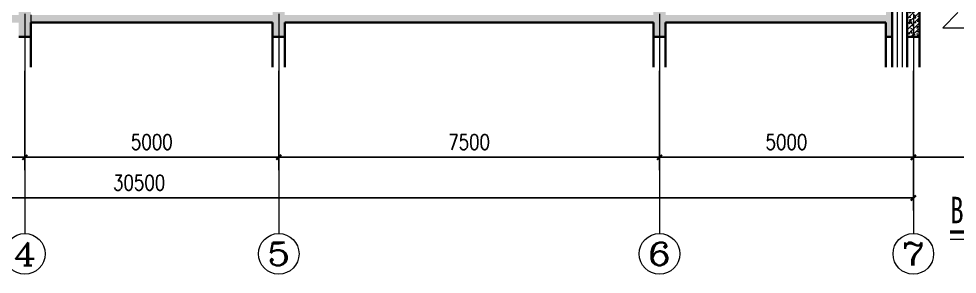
# Model space of a CAD drawing. Extents: x 577108 to 1042908, y 41950 to 81950.
# Drawn here: x 875621 to 894105, y 64453 to 69478 of the extents above; entities that cross this region are included whole.
import ezdxf
from ezdxf.enums import TextEntityAlignment as Align

# ---------------------------------------------------------------- set-up
doc = ezdxf.new("R2010")
doc.units = 0
doc.header["$LTSCALE"] = 1000
doc.header["$MEASUREMENT"] = 0
doc.linetypes.add('DOTE', pattern=[2.42, 2, -0.2, 0.02, -0.2])
doc.layers.get('0').update_dxf_attribs({"linetype": 'CONTINUOUS', "lineweight": 13})
doc.layers.get('Defpoints').update_dxf_attribs({"linetype": 'CONTINUOUS', "lineweight": 5})
for name, color, linetype, lineweight in [('AXIS', 3, 'CONTINUOUS', 15), ('AXIS_TEXT', 7, 'CONTINUOUS', 20), ('DIM_ELEV', 3, 'CONTINUOUS', 15), ('DIM_SYMB', 3, 'CONTINUOUS', 15), ('DOTE', 1, 'DOTE', 0), ('hatch', 8, 'CONTINUOUS', 5), ('LM-1', 7, 'CONTINUOUS', 18), ('PUB_TEXT', 7, 'CONTINUOUS', 20), ('wall', 2, 'CONTINUOUS', 40), ('粉刷线', 251, 'CONTINUOUS', 0)]:
    doc.layers.add(name, color=color, linetype=linetype, lineweight=lineweight)
doc.styles.add('_TCH_AXIS', font='COMPLEX', dxfattribs={"bigfont": 'GBCBIG'})
doc.styles.add('COMPLEX', font='COMPLEX')
doc.styles.add('DIM_FONT', font='SIMPLEX.shx', dxfattribs={"width": 0.8, "bigfont": 'hztxt.shx'})
doc.styles.add('SIMHEI', font='simhei.ttf', dxfattribs={"width": 0.75, "height": 10})
doc.dimstyles.new('DIMN', dxfattribs={"dimtxt": 300, "dimasz": 100, "dimexe": 250, "dimexo": 300, "dimgap": 150, "dimtad": 1, "dimdec": 0, "dimzin": 0, "dimdsep": 46, "dimtxsty": 'DIM_FONT', "dimblk": 'ARCHTICK', "dimcen": 0.09, "dimclrt": 7, "dimazin": 2, "dimtfac": 1, "dimtdec": 0, "dimtix": 1, "dimtmove": 2, "dimatfit": 3, "dimldrblk": 'ARCHTICK', "dimfxl": 0, "dimtolj": 1, "dimtzin": 0, "dimarcsym": 0})
pattern_1 = [(45, (-441987.82, -391225.23), (-53.0330086, 53.0330086), []), (50, (-441987.82, -391225.23), (215.178055, -18.82564), [22.5, -247.5]), (355, (-441987.82, -391225.23), (-41.6254, 225.65764), [18, -198]), (100.4514, (-441969.89, -391226.8), (173.552815, 206.831863), [19.122057, -210.342634]), (46.1842, (-441987.82, -391165.23), (320.172315, -49.655704), [33.75, -371.25]), (96.6356, (-441961.14, -391169.37), (280.39881, 292.23536), [28.68309, -315.5139]), (351.1842, (-441987.82, -391165.23), (280.39858, 292.23558), [27, -297]), (21, (-441957.82, -391180.23), (179.072116, -120.785667), [22.5, -247.5]), (326, (-441957.82, -391180.23), (72.9946, 217.545014), [18, -198]), (71.4514, (-441942.9, -391190.3), (252.06679, 96.75915), [19.122057, -210.342634]), (37.5, (-441987.82, -391225.23), (3.6479566, 99.868156), [0, -195.6, 0, -201, 0, -198.75]), (7.5, (-441987.82, -391225.23), (78.920861, 118.3235136), [0, -114.6, 0, -191.1, 0, -75.75]), (327.5, (-442054.72, -391225.23), (160.146731, -6.7664615), [0, -75, 0, -234, 0, -310.5]), (317.5, (-442084.72, -391225.23), (174.955851, 30.031495), [0, -97.5, 0, -155.4, 0, -220.5])]

# ---------------------------------------------------------------- blocks, each defined once
blk = doc.blocks.new('_ArchTick')
at = {"color": 0, "linetype": 'ByBlock', "const_width": 0.4}
blk.add_lwpolyline([(-0.5, -0.5), (0.5, 0.5)], dxfattribs=at)
blk = doc.blocks.new('*D204')
at = {"layer": 'AXIS', "color": 0, "lineweight": -2, "transparency": 16777216}
for p, q in [((871741, 68453), (871741, 66503)), ((875741, 68453), (875741, 66503)), ((871741, 66753), (875741, 66753))]:
    blk.add_line(p, q, dxfattribs=at)
at = {"layer": 'Defpoints', "color": 0, "transparency": 16777216}
for p in [(871741, 68753), (875741, 68753), (875741, 66753)]:
    blk.add_point(p, dxfattribs=at)
at = {"layer": 'AXIS', "color": 0, "lineweight": -2, "transparency": 16777216, "xscale": 100, "yscale": 100, "zscale": 100, "rotation": 180}
blk.add_blockref('_ArchTick', (871741, 66753), dxfattribs=at)
at = {"layer": 'AXIS', "color": 0, "lineweight": -2, "transparency": 16777216, "xscale": 100, "yscale": 100, "zscale": 100}
blk.add_blockref('_ArchTick', (875741, 66753), dxfattribs=at)
at = {"layer": 'AXIS', "color": 7, "transparency": 16777216, "insert": (873741, 67053), "char_height": 300, "attachment_point": 5, "style": 'DIM_FONT'}
blk.add_mtext('\\A1;4000', dxfattribs=at)
blk = doc.blocks.new('*D205')
at = {"layer": 'AXIS', "color": 0, "lineweight": -2, "transparency": 16777216}
for p, q in [((875741, 68453), (875741, 66503)), ((880741, 68453), (880741, 66503)), ((875741, 66753), (880741, 66753))]:
    blk.add_line(p, q, dxfattribs=at)
at = {"layer": 'Defpoints', "color": 0, "transparency": 16777216}
for p in [(875741, 68753), (880741, 68753), (880741, 66753)]:
    blk.add_point(p, dxfattribs=at)
at = {"layer": 'AXIS', "color": 0, "lineweight": -2, "transparency": 16777216, "xscale": 100, "yscale": 100, "zscale": 100, "rotation": 180}
blk.add_blockref('_ArchTick', (875741, 66753), dxfattribs=at)
at = {"layer": 'AXIS', "color": 0, "lineweight": -2, "transparency": 16777216, "xscale": 100, "yscale": 100, "zscale": 100}
blk.add_blockref('_ArchTick', (880741, 66753), dxfattribs=at)
at = {"layer": 'AXIS', "color": 7, "transparency": 16777216, "insert": (878241, 67053), "char_height": 300, "attachment_point": 5, "style": 'DIM_FONT'}
blk.add_mtext('\\A1;5000', dxfattribs=at)
blk = doc.blocks.new('*D206')
at = {"layer": 'AXIS', "color": 0, "lineweight": -2, "transparency": 16777216}
for p, q in [((880741, 68453), (880741, 66503)), ((888241, 68453), (888241, 66503)), ((880741, 66753), (888241, 66753))]:
    blk.add_line(p, q, dxfattribs=at)
at = {"layer": 'Defpoints', "color": 0, "transparency": 16777216}
for p in [(880741, 68753), (888241, 68753), (888241, 66753)]:
    blk.add_point(p, dxfattribs=at)
at = {"layer": 'AXIS', "color": 0, "lineweight": -2, "transparency": 16777216, "xscale": 100, "yscale": 100, "zscale": 100, "rotation": 180}
blk.add_blockref('_ArchTick', (880741, 66753), dxfattribs=at)
at = {"layer": 'AXIS', "color": 0, "lineweight": -2, "transparency": 16777216, "xscale": 100, "yscale": 100, "zscale": 100}
blk.add_blockref('_ArchTick', (888241, 66753), dxfattribs=at)
at = {"layer": 'AXIS', "color": 7, "transparency": 16777216, "insert": (884491, 67053), "char_height": 300, "attachment_point": 5, "style": 'DIM_FONT'}
blk.add_mtext('\\A1;7500', dxfattribs=at)
blk = doc.blocks.new('*D207')
at = {"layer": 'AXIS', "color": 0, "lineweight": -2, "transparency": 16777216}
for p, q in [((888241, 68453), (888241, 66503)), ((893241, 68453), (893241, 66503)), ((888241, 66753), (893241, 66753))]:
    blk.add_line(p, q, dxfattribs=at)
at = {"layer": 'Defpoints', "color": 0, "transparency": 16777216}
for p in [(888241, 68753), (893241, 68753), (893241, 66753)]:
    blk.add_point(p, dxfattribs=at)
at = {"layer": 'AXIS', "color": 0, "lineweight": -2, "transparency": 16777216, "xscale": 100, "yscale": 100, "zscale": 100, "rotation": 180}
blk.add_blockref('_ArchTick', (888241, 66753), dxfattribs=at)
at = {"layer": 'AXIS', "color": 0, "lineweight": -2, "transparency": 16777216, "xscale": 100, "yscale": 100, "zscale": 100}
blk.add_blockref('_ArchTick', (893241, 66753), dxfattribs=at)
at = {"layer": 'AXIS', "color": 7, "transparency": 16777216, "insert": (890741, 67053), "char_height": 300, "attachment_point": 5, "style": 'DIM_FONT'}
blk.add_mtext('\\A1;5000', dxfattribs=at)
blk = doc.blocks.new('*D208')
at = {"layer": 'AXIS', "color": 0, "lineweight": -2, "transparency": 16777216}
for p, q in [((893241, 68453), (893241, 66503)), ((896241, 68453), (896241, 66503)), ((893241, 66753), (896241, 66753))]:
    blk.add_line(p, q, dxfattribs=at)
at = {"layer": 'Defpoints', "color": 0, "transparency": 16777216}
for p in [(893241, 68753), (896241, 68753), (896241, 66753)]:
    blk.add_point(p, dxfattribs=at)
at = {"layer": 'AXIS', "color": 0, "lineweight": -2, "transparency": 16777216, "xscale": 100, "yscale": 100, "zscale": 100, "rotation": 180}
blk.add_blockref('_ArchTick', (893241, 66753), dxfattribs=at)
at = {"layer": 'AXIS', "color": 0, "lineweight": -2, "transparency": 16777216, "xscale": 100, "yscale": 100, "zscale": 100}
blk.add_blockref('_ArchTick', (896241, 66753), dxfattribs=at)
at = {"layer": 'AXIS', "color": 7, "transparency": 16777216, "insert": (894741, 67053), "char_height": 300, "attachment_point": 5, "style": 'DIM_FONT'}
blk.add_mtext('\\A1;3000', dxfattribs=at)
blk = doc.blocks.new('*D209')
at = {"layer": 'AXIS', "color": 0, "lineweight": -2, "transparency": 16777216}
for p, q in [((862741, 68453), (862741, 65703)), ((893241, 68453), (893241, 65703)), ((862741, 65953), (893241, 65953))]:
    blk.add_line(p, q, dxfattribs=at)
at = {"layer": 'Defpoints', "color": 0, "transparency": 16777216}
for p in [(862741, 68753), (893241, 68753), (893241, 65953)]:
    blk.add_point(p, dxfattribs=at)
at = {"layer": 'AXIS', "color": 0, "lineweight": -2, "transparency": 16777216, "xscale": 100, "yscale": 100, "zscale": 100, "rotation": 180}
blk.add_blockref('_ArchTick', (862741, 65953), dxfattribs=at)
at = {"layer": 'AXIS', "color": 0, "lineweight": -2, "transparency": 16777216, "xscale": 100, "yscale": 100, "zscale": 100}
blk.add_blockref('_ArchTick', (893241, 65953), dxfattribs=at)
at = {"layer": 'AXIS', "color": 7, "transparency": 16777216, "insert": (877991, 66253), "char_height": 300, "attachment_point": 5, "style": 'DIM_FONT'}
blk.add_mtext('\\A1;30500', dxfattribs=at)
blk = doc.blocks.new('_AXISO')
blk.add_circle((0, 0), 0.5)
at = {"layer": 'AXIS_TEXT', "style": 'COMPLEX', "width": 1.041667}
blk.add_attdef('A', text='', height=0.56, dxfattribs=at).set_placement((-0.25, -0.28), (0.25, -0.28), align=Align.FIT)

msp = doc.modelspace()

# ---------------------------------------------------------------- hatches: boundary and pattern name
at = {"layer": 'hatch'}
h = msp.add_hatch(dxfattribs=at)
h.set_pattern_fill('钢筋混凝土', color=256, scale=30, style=0)
h.set_pattern_definition(pattern_1)
h.paths.add_polyline_path([(871860.8415, 69402.8769), (875620.8415, 69402.8769), (875620.8415, 69122.8769), (875860.8415, 69122.8769), (875860.8415, 69402.8769), (875860.8415, 69552.8769), (875860.8415, 69952.8769), (875620.8415, 69952.8769), (875620.8415, 69702.8769), (875620.8415, 69552.8769), (871860.8415, 69552.8769), (871860.8415, 69702.8769), (871620.8415, 69702.8769), (871620.8415, 69552.8769), (865860.8415, 69552.8769), (865860.8415, 69752.8769), (865620.8415, 69752.8769), (865620.8415, 69552.8769), (862860.8415, 69552.8769), (862860.8415, 69752.8769), (862620.8415, 69752.8769), (862620.8415, 69452.8769), (862620.8415, 69122.8769), (862860.8415, 69122.8769), (862860.8415, 69402.8769), (865620.8415, 69402.8769), (865620.8415, 69122.8769), (865860.8415, 69122.8769), (865860.8415, 69402.8769), (871620.8415, 69402.8769), (871620.8415, 69122.8769), (871860.8415, 69122.8769)])
h = msp.add_hatch(dxfattribs=at)
h.set_pattern_fill('钢筋混凝土', color=256, scale=30, style=0)
h.set_pattern_definition(pattern_1)
h.paths.add_polyline_path([(892820.8415, 69952.8769), (892700.8415, 69952.8769), (892700.8415, 69552.8769), (888360.8415, 69552.8769), (888360.8415, 69952.8769), (888120.8415, 69952.8769), (888120.8415, 69552.8769), (880860.8415, 69552.8769), (880860.8415, 69952.8769), (880620.8415, 69952.8769), (880620.8415, 69552.8769), (875860.8415, 69552.8769), (875860.8415, 69402.8769), (880620.8415, 69402.8769), (880620.8415, 69122.8769), (880860.8415, 69122.8769), (880860.8415, 69402.8769), (888120.8415, 69402.8769), (888120.8415, 69122.8769), (888360.8415, 69122.8769), (888360.8415, 69402.8769), (892700.8415, 69402.8769), (892700.8415, 69122.8769), (892820.8415, 69122.8769)])
h = msp.add_hatch(dxfattribs=at)
h.set_pattern_fill('钢筋混凝土', color=256, scale=30, style=0)
h.set_pattern_definition(pattern_1)
h.paths.add_polyline_path([(893360.8415, 69952.8769), (893120.8415, 69952.8769), (893120.8415, 69122.8769), (893360.8415, 69122.8769)])

# ---------------------------------------------------------------- linework, layer by layer
at = {"layer": 'AXIS'}
for p, q in [((875740.8415, 68752.8769), (875740.8415, 65252.8769)), ((880740.8415, 68752.8769), (880740.8415, 65252.8769)), ((888240.8415, 68752.8769), (888240.8415, 65252.8769)), ((893240.8415, 68752.8769), (893240.8415, 65252.8769))]:
    msp.add_line(p, q, dxfattribs=at)
at = {"layer": 'DIM_ELEV'}
for p, q in [((894119.2886, 69602.8769), (893819.2886, 69302.8769)), ((893819.2886, 69302.8769), (895619.2886, 69302.8769))]:
    msp.add_line(p, q, dxfattribs=at)
at = {"layer": 'DIM_SYMB', "const_width": 70}
msp.add_lwpolyline([(893965.7853, 65284.0468), (897896.8613, 65284.0468)], dxfattribs=at)
at = {"layer": 'DIM_SYMB'}
msp.add_lwpolyline([(893965.7853, 65144.0468), (897896.8613, 65144.0468)], dxfattribs=at)
at = {"layer": 'DOTE'}
for p, q in [((875740.8415, 79252.8769), (875740.8415, 68252.8769)), ((880740.8415, 79252.8769), (880740.8415, 68252.8769)), ((888240.8415, 79252.8769), (888240.8415, 68252.8769)), ((893240.8415, 79252.8769), (893240.8415, 68252.8769))]:
    msp.add_line(p, q, dxfattribs=at)
at = {"layer": 'LM-1'}
msp.add_line((875860.8415, 69552.8769), (875860.8415, 69402.8769), dxfattribs=at)
at = {"layer": 'wall'}
for p, q in [((893120.8415, 72136.8769), (893120.8415, 68522.8769)), ((893360.8415, 72088.8769), (893360.8415, 68522.8769)), ((892820.8415, 71852.8769), (892820.8415, 68522.8769)), ((875860.8415, 69402.8769), (875860.8415, 68522.8769)), ((880620.8415, 69402.8769), (875860.8415, 69402.8769)), ((880620.8415, 68522.8769), (880620.8415, 69402.8769)), ((880860.8415, 69402.8769), (880860.8415, 68522.8769)), ((888120.8415, 69402.8769), (880860.8415, 69402.8769)), ((888120.8415, 69402.8769), (888120.8415, 68522.8769)), ((888360.8415, 68522.8769), (888360.8415, 69402.8769)), ((888360.8415, 69402.8769), (892700.8415, 69402.8769)), ((892700.8415, 69402.8769), (892700.8415, 68522.8769)), ((875860.8415, 69122.8769), (875620.8415, 69122.8769)), ((880860.8415, 69122.8769), (880620.8415, 69122.8769)), ((888120.8415, 69122.8769), (888360.8415, 69122.8769)), ((892700.8415, 69122.8769), (892820.8415, 69122.8769)), ((893120.8415, 69122.8769), (893360.8415, 69122.8769))]:
    msp.add_line(p, q, dxfattribs=at)
at = {"layer": '粉刷线'}
for p, q in [((892920.8415, 71972.9161), (892920.8415, 68522.8769)), ((893020.8415, 72054.8965), (893020.8415, 68522.8769))]:
    msp.add_line(p, q, dxfattribs=at)

# ---------------------------------------------------------------- block references
at = {"layer": 'AXIS'}
ref = msp.add_blockref('_AXISO', (875740.8415, 64852.8769), dxfattribs=dict(at, xscale=800, yscale=800, zscale=800))
ref.add_attrib('A', '4', dxfattribs={"layer": 'AXIS_TEXT', "height": 452.5483, "style": '_TCH_AXIS', "width": 1.3125}).set_placement((875514.5673, 64626.6027), (875967.1157, 64626.6027), align=Align.FIT)
ref = msp.add_blockref('_AXISO', (880740.8415, 64852.8769), dxfattribs=dict(at, xscale=800, yscale=800, zscale=800))
ref.add_attrib('A', '5', dxfattribs={"layer": 'AXIS_TEXT', "height": 452.5483, "style": '_TCH_AXIS', "width": 1.5}).set_placement((880514.5673, 64626.6027), (880967.1157, 64626.6027), align=Align.FIT)
ref = msp.add_blockref('_AXISO', (888240.8415, 64852.8769), dxfattribs=dict(at, xscale=800, yscale=800, zscale=800))
ref.add_attrib('A', '6', dxfattribs={"layer": 'AXIS_TEXT', "height": 452.5483, "style": '_TCH_AXIS', "width": 1.5}).set_placement((888014.5673, 64626.6027), (888467.1157, 64626.6027), align=Align.FIT)
ref = msp.add_blockref('_AXISO', (893240.8415, 64852.8769), dxfattribs=dict(at, xscale=800, yscale=800, zscale=800))
ref.add_attrib('A', '7', dxfattribs={"layer": 'AXIS_TEXT', "height": 452.5483, "style": '_TCH_AXIS', "width": 1.5}).set_placement((893014.5673, 64626.6027), (893467.1157, 64626.6027), align=Align.FIT)

# ---------------------------------------------------------------- texts
at = {"layer": 'PUB_TEXT', "style": 'SIMHEI', "width": 0.75}
msp.add_text('B-B', height=522.78481, dxfattribs=at).set_placement((893965.7853, 65452.8769))

# ---------------------------------------------------------------- dimensions: what is measured, and where the dimension line sits
at = {"layer": 'AXIS'}
for p1, p2, distance, picture, middle in [((862740.8415, 68752.8769), (893240.8415, 68752.8769), -2800, '*D209', (877990.8415, 66252.8769)), ((871740.8415, 68752.8769), (875740.8415, 68752.8769), -2000, '*D204', (873740.8415, 67052.8769)), ((875740.8415, 68752.8769), (880740.8415, 68752.8769), -2000, '*D205', (878240.8415, 67052.8769)), ((880740.8415, 68752.8769), (888240.8415, 68752.8769), -2000, '*D206', (884490.8415, 67052.8769)), ((888240.8415, 68752.8769), (893240.8415, 68752.8769), -2000, '*D207', (890740.8415, 67052.8769)), ((893240.8415, 68752.8769), (896240.8415, 68752.8769), -2000, '*D208', (894740.8415, 67052.8769))]:
    dim = msp.add_aligned_dim(p1=p1, p2=p2, distance=distance, dimstyle='DIMN', dxfattribs=at)
    dim.commit()
    dim.dimension.update_dxf_attribs({"geometry": picture, "text_midpoint": middle})

doc.saveas('drawing.dxf')
